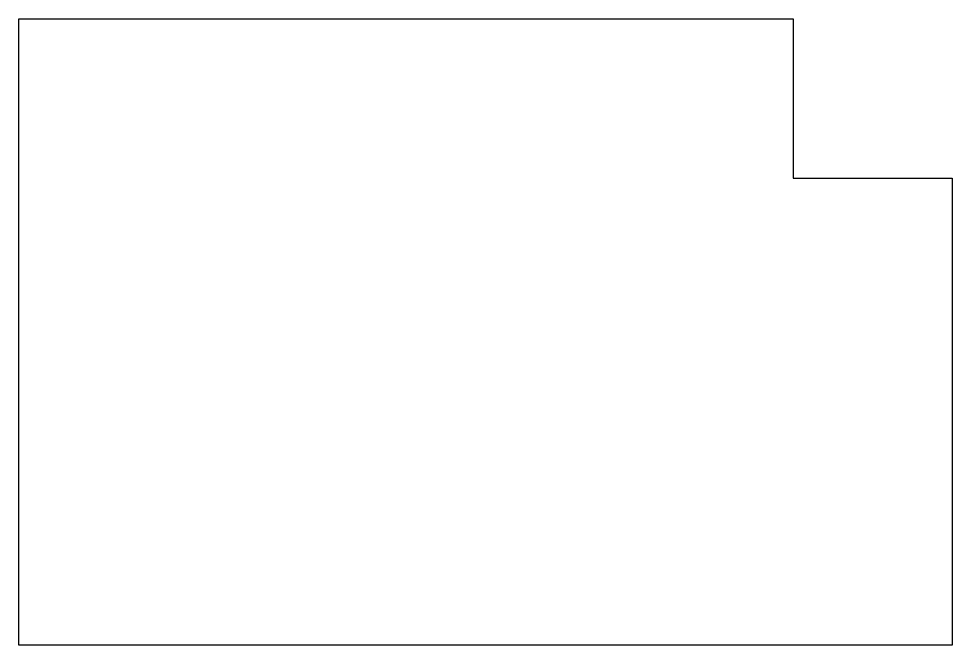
# Model space of a CAD drawing. Header units: millimetres. Extents: x 119 to 295, y -120 to -2.
import ezdxf

# ---------------------------------------------------------------- set-up
doc = ezdxf.new("R2010")
doc.units = ezdxf.units.MM
doc.layers.get('0').update_dxf_attribs({"linetype": 'CONTINUOUS'})

msp = doc.modelspace()

# ---------------------------------------------------------------- linework, layer by layer
msp.add_line((119, -120), (119, -2))
msp.add_lwpolyline([(295, -120), (119, -120), (119, -2), (265, -2), (265, -32), (295, -32)], close=True)

doc.saveas('drawing.dxf')
